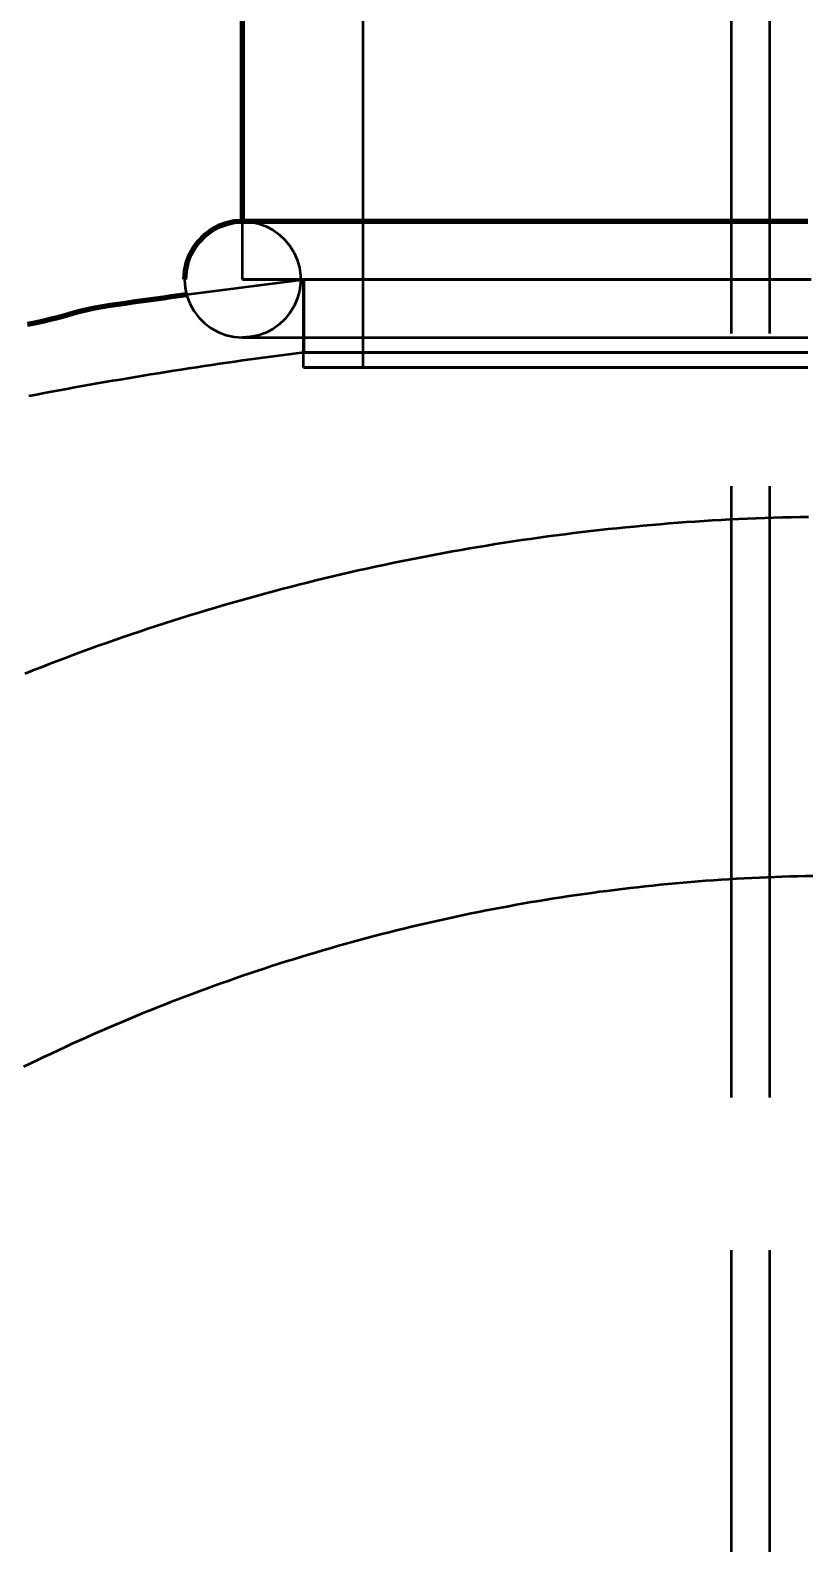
# Model space of a CAD drawing. Header units: millimetres. Extents: x 0 to 2382, y 0 to 420.
# Drawn here: x 153.71 to 158.79, y 301.77 to 311.67 of the extents above; entities that cross this region are included whole.
import ezdxf

# ---------------------------------------------------------------- set-up
doc = ezdxf.new("R2010")
doc.units = ezdxf.units.MM
doc.linetypes.add('IRAM-E-TRAZOS', pattern=[5, 4, -1])
for name, color, linetype, lineweight in [('01-VISIBLE', 7, 'CONTINUOUS', 70), ('02-OCULTA', 4, 'IRAM-E-TRAZOS', 35), ('04-COTA', 3, 'CONTINUOUS', 18)]:
    doc.layers.add(name, color=color, linetype=linetype, lineweight=lineweight)
doc.styles.add('ISO3098', font='isocpeur.ttf')
doc.dimstyles.new('FLAMA-IRAM', dxfattribs={"dimtxt": 3.5, "dimasz": 3.5, "dimexe": 2, "dimexo": 1.5, "dimgap": 1, "dimtad": 1, "dimdec": 1, "dimtxsty": 'ISO3098', "dimblk": 'IRAM_FLECHA', "dimblk1": 'IRAM_FLECHA', "dimblk2": 'IRAM_FLECHA', "dimcen": 2.5, "dimclrd": 256, "dimclre": 256, "dimclrt": 256, "dimazin": 3, "dimtfac": 1, "dimtmove": 0, "dimatfit": 3, "dimlwd": 18, "dimlwe": 18})

# ---------------------------------------------------------------- blocks, each defined once
blk = doc.blocks.new('IRAM_FLECHA')
blk.add_solid([(0, 0), (-1, 0.125), (-1, -0.125)])

msp = doc.modelspace()

# ---------------------------------------------------------------- linework, layer by layer
at = {"layer": '01-VISIBLE'}
msp.add_line((155.1, 310.4182), (155.1, 313.7382), dxfattribs=at)
for points in [[(155.1, 310.4182), (155.0459, 310.4144), (154.9929, 310.4028), (154.9421, 310.3839), (154.8946, 310.3579), (154.8512, 310.3254), (154.8128, 310.2871), (154.7803, 310.2437), (154.7543, 310.1961), (154.7354, 310.1453), (154.7239, 310.0923), (154.72, 310.0382)], [(158.8, 310.4182), (158.75, 310.4182), (158.7, 310.4182), (158.65, 310.4182), (158.6, 310.4182), (158.55, 310.4182), (158.5, 310.4182), (158.45, 310.4182), (158.4, 310.4182), (158.35, 310.4182), (158.3, 310.4182), (158.25, 310.4182), (158.2, 310.4182), (158.15, 310.4182), (158.1, 310.4182), (158.05, 310.4182), (158, 310.4182), (157.95, 310.4182), (157.9, 310.4182), (157.85, 310.4182), (157.8, 310.4182), (157.75, 310.4182), (157.7, 310.4182), (157.65, 310.4182), (157.6, 310.4182), (157.55, 310.4182), (157.5, 310.4182), (157.45, 310.4182), (157.4, 310.4182), (157.35, 310.4182), (157.3, 310.4182), (157.25, 310.4182), (157.2, 310.4182), (157.15, 310.4182), (157.1, 310.4182), (157.05, 310.4182), (157, 310.4182), (156.95, 310.4182), (156.9, 310.4182), (156.85, 310.4182), (156.8, 310.4182), (156.75, 310.4182), (156.7, 310.4182), (156.65, 310.4182), (156.6, 310.4182), (156.55, 310.4182), (156.5, 310.4182), (156.45, 310.4182), (156.4, 310.4182), (156.35, 310.4182), (156.3, 310.4182), (156.25, 310.4182), (156.2, 310.4182), (156.15, 310.4182), (156.1, 310.4182), (156.05, 310.4182), (156, 310.4182), (155.95, 310.4182), (155.9, 310.4182), (155.85, 310.4182), (155.8, 310.4182), (155.75, 310.4182), (155.7, 310.4182), (155.65, 310.4182), (155.6, 310.4182), (155.55, 310.4182), (155.5, 310.4182), (155.45, 310.4182), (155.4, 310.4182), (155.35, 310.4182), (155.3, 310.4182), (155.25, 310.4182), (155.2, 310.4182), (155.15, 310.4182), (155.1, 310.4182)], [(153.692, 309.7448), (153.7414, 309.7552), (153.7908, 309.766), (153.84, 309.7774), (153.889, 309.7895), (153.9377, 309.8027), (153.9862, 309.8171), (154.0347, 309.8308), (154.0839, 309.8423), (154.1335, 309.8521), (154.1832, 309.8607), (154.2331, 309.8688), (154.283, 309.8764), (154.333, 309.8838), (154.3829, 309.891), (154.433, 309.8981), (154.483, 309.905), (154.533, 309.9119), (154.583, 309.9187), (154.6331, 309.9255), (154.6831, 309.9322), (154.7332, 309.9389)]]:
    msp.add_lwpolyline(points, dxfattribs=at)
at = {"layer": '02-OCULTA'}
for p, q in [((155.89, 309.461), (155.89, 313.7382)), ((158.3, 219.685), (158.3, 312.1182)), ((158.55, 219.685), (158.55, 312.1182)), ((155.1, 310.0382), (155.1, 310.4182)), ((155.499, 309.461), (155.499, 310.0382)), ((155.5, 310.0382), (155.5, 309.561))]:
    msp.add_line(p, q, dxfattribs=at)
for points in [[(158.8, 310.4182), (158.75, 310.4182), (158.7, 310.4182), (158.65, 310.4182), (158.6, 310.4182), (158.55, 310.4182), (158.5, 310.4182), (158.45, 310.4182), (158.4, 310.4182), (158.35, 310.4182), (158.3, 310.4182), (158.25, 310.4182), (158.2, 310.4182), (158.15, 310.4182), (158.1, 310.4182), (158.05, 310.4182), (158, 310.4182), (157.95, 310.4182), (157.9, 310.4182), (157.85, 310.4182), (157.8, 310.4182), (157.75, 310.4182), (157.7, 310.4182), (157.65, 310.4182), (157.6, 310.4182), (157.55, 310.4182), (157.5, 310.4182), (157.45, 310.4182), (157.4, 310.4182), (157.35, 310.4182), (157.3, 310.4182), (157.25, 310.4182), (157.2, 310.4182), (157.15, 310.4182), (157.1, 310.4182), (157.05, 310.4182), (157, 310.4182), (156.95, 310.4182), (156.9, 310.4182), (156.85, 310.4182), (156.8, 310.4182), (156.75, 310.4182), (156.7, 310.4182), (156.65, 310.4182), (156.6, 310.4182), (156.55, 310.4182), (156.5, 310.4182), (156.45, 310.4182), (156.4, 310.4182), (156.35, 310.4182), (156.3, 310.4182), (156.25, 310.4182), (156.2, 310.4182), (156.15, 310.4182), (156.1, 310.4182), (156.05, 310.4182), (156, 310.4182), (155.95, 310.4182), (155.9, 310.4182), (155.85, 310.4182), (155.8, 310.4182), (155.75, 310.4182), (155.7, 310.4182), (155.65, 310.4182), (155.6, 310.4182), (155.55, 310.4182), (155.5, 310.4182), (155.45, 310.4182), (155.4, 310.4182), (155.35, 310.4182), (155.3, 310.4182), (155.25, 310.4182), (155.2, 310.4182), (155.15, 310.4182), (155.1, 310.4182)], [(155.1, 310.4182), (155.1517, 310.4147), (155.2025, 310.4041), (155.2514, 310.3868), (155.2974, 310.3629), (155.3398, 310.333), (155.3777, 310.2976), (155.4104, 310.2574), (155.4374, 310.213), (155.4581, 310.1655), (155.4721, 310.1155), (155.4791, 310.0642), (155.4791, 310.0123), (155.4721, 309.9609), (155.4581, 309.911), (155.4374, 309.8634), (155.4104, 309.8191), (155.3777, 309.7789), (155.3398, 309.7435), (155.2974, 309.7135), (155.2514, 309.6897), (155.2025, 309.6723), (155.1517, 309.6618), (155.1, 309.6582)], [(154.72, 310.0382), (154.7239, 309.9841), (154.7354, 309.9312), (154.7543, 309.8804), (154.7803, 309.8328), (154.8128, 309.7894), (154.8512, 309.751), (154.8946, 309.7185), (154.9421, 309.6926), (154.9929, 309.6736), (155.0459, 309.6621), (155.1, 309.6582)], [(154.7332, 309.9389), (154.7843, 309.9458), (154.8354, 309.9525), (154.8865, 309.9593), (154.9376, 309.966), (154.9887, 309.9727), (155.0398, 309.9793), (155.091, 309.9859), (155.1421, 309.9924), (155.1932, 309.999), (155.2444, 310.0055), (155.2955, 310.0119), (155.3466, 310.0184), (155.3978, 310.0249), (155.4489, 310.0315), (155.5, 310.0382)], [(158.8, 310.0382), (158.75, 310.0382), (158.7, 310.0382), (158.65, 310.0382), (158.6, 310.0382), (158.55, 310.0382), (158.5, 310.0382), (158.45, 310.0382), (158.4, 310.0382), (158.35, 310.0382), (158.3, 310.0382), (158.25, 310.0382), (158.2, 310.0382), (158.15, 310.0382), (158.1, 310.0382), (158.05, 310.0382), (158, 310.0382), (157.95, 310.0382), (157.9, 310.0382), (157.85, 310.0382), (157.8, 310.0382), (157.75, 310.0382), (157.7, 310.0382), (157.65, 310.0382), (157.6, 310.0382), (157.55, 310.0382), (157.5, 310.0382), (157.45, 310.0382), (157.4, 310.0382), (157.35, 310.0382), (157.3, 310.0382), (157.25, 310.0382), (157.2, 310.0382), (157.15, 310.0382), (157.1, 310.0382), (157.05, 310.0382), (157, 310.0382), (156.95, 310.0382), (156.9, 310.0382), (156.85, 310.0382), (156.8, 310.0382), (156.75, 310.0382), (156.7, 310.0382), (156.65, 310.0382), (156.6, 310.0382), (156.55, 310.0382), (156.5, 310.0382), (156.45, 310.0382), (156.4, 310.0382), (156.35, 310.0382), (156.3, 310.0382), (156.25, 310.0382), (156.2, 310.0382), (156.15, 310.0382), (156.1, 310.0382), (156.05, 310.0382), (156, 310.0382), (155.95, 310.0382), (155.9, 310.0382), (155.85, 310.0382), (155.8, 310.0382), (155.75, 310.0382), (155.7, 310.0382), (155.65, 310.0382), (155.6, 310.0382), (155.55, 310.0382), (155.5, 310.0382), (155.45, 310.0382), (155.4, 310.0382), (155.35, 310.0382), (155.3, 310.0382), (155.25, 310.0382), (155.2, 310.0382), (155.15, 310.0382), (155.1, 310.0382)], [(155.1, 310.0382), (155.15, 310.0382), (155.2, 310.0382), (155.25, 310.0382), (155.3, 310.0382), (155.35, 310.0382), (155.4, 310.0382), (155.45, 310.0382), (155.5, 310.0382), (155.55, 310.0382), (155.6, 310.0382), (155.65, 310.0382), (155.7, 310.0382), (155.75, 310.0382), (155.8, 310.0382), (155.85, 310.0382), (155.9, 310.0382), (155.95, 310.0382), (156, 310.0382), (156.05, 310.0382), (156.1, 310.0382), (156.15, 310.0382), (156.2, 310.0382), (156.25, 310.0382), (156.3, 310.0382), (156.35, 310.0382), (156.4, 310.0382), (156.45, 310.0382), (156.5, 310.0382), (156.55, 310.0382), (156.6, 310.0382), (156.65, 310.0382), (156.7, 310.0382), (156.75, 310.0382), (156.8, 310.0382), (156.85, 310.0382), (156.9, 310.0382), (156.95, 310.0382), (157, 310.0382), (157.05, 310.0382), (157.1, 310.0382), (157.15, 310.0382), (157.2, 310.0382), (157.25, 310.0382), (157.3, 310.0382), (157.35, 310.0382), (157.4, 310.0382), (157.45, 310.0382), (157.5, 310.0382), (157.55, 310.0382), (157.6, 310.0382), (157.65, 310.0382), (157.7, 310.0382), (157.75, 310.0382), (157.8, 310.0382), (157.85, 310.0382), (157.9, 310.0382), (157.95, 310.0382), (158, 310.0382), (158.05, 310.0382), (158.1, 310.0382), (158.15, 310.0382), (158.2, 310.0382), (158.25, 310.0382), (158.3, 310.0382), (158.35, 310.0382), (158.4, 310.0382), (158.45, 310.0382), (158.5, 310.0382), (158.55, 310.0382), (158.6, 310.0382), (158.65, 310.0382), (158.7, 310.0382), (158.75, 310.0382), (158.8, 310.0382)], [(158.7998, 310.0382), (158.7498, 310.0382), (158.6998, 310.0382), (158.6498, 310.0382), (158.5998, 310.0382), (158.5498, 310.0382), (158.4998, 310.0382), (158.4497, 310.0382), (158.3997, 310.0382), (158.3497, 310.0382), (158.2997, 310.0382), (158.2497, 310.0382), (158.1997, 310.0382), (158.1497, 310.0382), (158.0997, 310.0382), (158.0496, 310.0382), (157.9996, 310.0382), (157.9496, 310.0382), (157.8996, 310.0382), (157.8496, 310.0382), (157.7996, 310.0382), (157.7496, 310.0382), (157.6996, 310.0382), (157.6495, 310.0382), (157.5995, 310.0382), (157.5495, 310.0382), (157.4995, 310.0382), (157.4495, 310.0382), (157.3995, 310.0382), (157.3495, 310.0382), (157.2995, 310.0382), (157.2494, 310.0382), (157.1994, 310.0382), (157.1494, 310.0382), (157.0994, 310.0382), (157.0494, 310.0382), (156.9994, 310.0382), (156.9494, 310.0382), (156.8994, 310.0382), (156.8493, 310.0382), (156.7993, 310.0382), (156.7493, 310.0382), (156.6993, 310.0382), (156.6493, 310.0382), (156.5993, 310.0382), (156.5493, 310.0382), (156.4993, 310.0382), (156.4492, 310.0382), (156.3992, 310.0382), (156.3492, 310.0382), (156.2992, 310.0382), (156.2492, 310.0382), (156.1992, 310.0382), (156.1492, 310.0382), (156.0992, 310.0382), (156.0491, 310.0382), (155.9991, 310.0382), (155.9491, 310.0382), (155.8991, 310.0382), (155.8491, 310.0382), (155.7991, 310.0382), (155.7491, 310.0382), (155.6991, 310.0382), (155.649, 310.0382), (155.599, 310.0382), (155.549, 310.0382), (155.499, 310.0382)], [(155.499, 310.0382), (155.549, 310.0382), (155.599, 310.0382), (155.649, 310.0382), (155.6991, 310.0382), (155.7491, 310.0382), (155.7991, 310.0382), (155.8491, 310.0382), (155.8991, 310.0382), (155.9491, 310.0382), (155.9991, 310.0382), (156.0491, 310.0382), (156.0992, 310.0382), (156.1492, 310.0382), (156.1992, 310.0382), (156.2492, 310.0382), (156.2992, 310.0382), (156.3492, 310.0382), (156.3992, 310.0382), (156.4492, 310.0382), (156.4993, 310.0382), (156.5493, 310.0382), (156.5993, 310.0382), (156.6493, 310.0382), (156.6993, 310.0382), (156.7493, 310.0382), (156.7993, 310.0382), (156.8493, 310.0382), (156.8994, 310.0382), (156.9494, 310.0382), (156.9994, 310.0382), (157.0494, 310.0382), (157.0994, 310.0382), (157.1494, 310.0382), (157.1994, 310.0382), (157.2494, 310.0382), (157.2995, 310.0382), (157.3495, 310.0382), (157.3995, 310.0382), (157.4495, 310.0382), (157.4995, 310.0382), (157.5495, 310.0382), (157.5995, 310.0382), (157.6495, 310.0382), (157.6996, 310.0382), (157.7496, 310.0382), (157.7996, 310.0382), (157.8496, 310.0382), (157.8996, 310.0382), (157.9496, 310.0382), (157.9996, 310.0382), (158.0496, 310.0382), (158.0997, 310.0382), (158.1497, 310.0382), (158.1997, 310.0382), (158.2497, 310.0382), (158.2997, 310.0382), (158.3497, 310.0382), (158.3997, 310.0382), (158.4497, 310.0382), (158.4998, 310.0382), (158.5498, 310.0382), (158.5998, 310.0382), (158.6498, 310.0382), (158.6998, 310.0382), (158.7498, 310.0382), (158.7998, 310.0382)], [(158.8208, 310.0382), (158.7704, 310.0382), (158.7201, 310.0382), (158.6698, 310.0382), (158.6195, 310.0382), (158.5692, 310.0382), (158.5189, 310.0382), (158.4686, 310.0382), (158.4182, 310.0382), (158.3679, 310.0382), (158.3176, 310.0382), (158.2673, 310.0382), (158.217, 310.0382), (158.1667, 310.0382), (158.1164, 310.0382), (158.066, 310.0382), (158.0157, 310.0382), (157.9654, 310.0382), (157.9151, 310.0382), (157.8648, 310.0382), (157.8145, 310.0382), (157.7642, 310.0382), (157.7138, 310.0382), (157.6635, 310.0382), (157.6132, 310.0382), (157.5629, 310.0382), (157.5126, 310.0382), (157.4623, 310.0382), (157.4119, 310.0382), (157.3616, 310.0382), (157.3113, 310.0382), (157.261, 310.0382), (157.2107, 310.0382), (157.1604, 310.0382), (157.1101, 310.0382), (157.0597, 310.0382), (157.0094, 310.0382), (156.9591, 310.0382), (156.9088, 310.0382), (156.8585, 310.0382), (156.8082, 310.0382), (156.7579, 310.0382), (156.7075, 310.0382), (156.6572, 310.0382), (156.6069, 310.0382), (156.5566, 310.0382), (156.5063, 310.0382), (156.456, 310.0382), (156.4057, 310.0382), (156.3553, 310.0382), (156.305, 310.0382), (156.2547, 310.0382), (156.2044, 310.0382), (156.1541, 310.0382), (156.1038, 310.0382), (156.0535, 310.0382), (156.0031, 310.0382), (155.9528, 310.0382), (155.9025, 310.0382), (155.8522, 310.0382), (155.8019, 310.0382), (155.7516, 310.0382), (155.7013, 310.0382), (155.6509, 310.0382), (155.6006, 310.0382), (155.5503, 310.0382), (155.5, 310.0382)], [(155.5, 310.0382), (155.5503, 310.0382), (155.6006, 310.0382), (155.6509, 310.0382), (155.7013, 310.0382), (155.7516, 310.0382), (155.8019, 310.0382), (155.8522, 310.0382), (155.9025, 310.0382), (155.9528, 310.0382), (156.0031, 310.0382), (156.0535, 310.0382), (156.1038, 310.0382), (156.1541, 310.0382), (156.2044, 310.0382), (156.2547, 310.0382), (156.305, 310.0382), (156.3553, 310.0382), (156.4057, 310.0382), (156.456, 310.0382), (156.5063, 310.0382), (156.5566, 310.0382), (156.6069, 310.0382), (156.6572, 310.0382), (156.7075, 310.0382), (156.7579, 310.0382), (156.8082, 310.0382), (156.8585, 310.0382), (156.9088, 310.0382), (156.9591, 310.0382), (157.0094, 310.0382), (157.0597, 310.0382), (157.1101, 310.0382), (157.1604, 310.0382), (157.2107, 310.0382), (157.261, 310.0382), (157.3113, 310.0382), (157.3616, 310.0382), (157.4119, 310.0382), (157.4623, 310.0382), (157.5126, 310.0382), (157.5629, 310.0382), (157.6132, 310.0382), (157.6635, 310.0382), (157.7138, 310.0382), (157.7642, 310.0382), (157.8145, 310.0382), (157.8648, 310.0382), (157.9151, 310.0382), (157.9654, 310.0382), (158.0157, 310.0382), (158.066, 310.0382), (158.1164, 310.0382), (158.1667, 310.0382), (158.217, 310.0382), (158.2673, 310.0382), (158.3176, 310.0382), (158.3679, 310.0382), (158.4182, 310.0382), (158.4686, 310.0382), (158.5189, 310.0382), (158.5692, 310.0382), (158.6195, 310.0382), (158.6698, 310.0382), (158.7201, 310.0382), (158.7704, 310.0382), (158.8208, 310.0382)], [(155.1, 309.6582), (155.15, 309.6582), (155.2, 309.6582), (155.25, 309.6582), (155.3, 309.6582), (155.35, 309.6582), (155.4, 309.6582), (155.45, 309.6582), (155.5, 309.6582), (155.55, 309.6582), (155.6, 309.6582), (155.65, 309.6582), (155.7, 309.6582), (155.75, 309.6582), (155.8, 309.6582), (155.85, 309.6582), (155.9, 309.6582), (155.95, 309.6582), (156, 309.6582), (156.05, 309.6582), (156.1, 309.6582), (156.15, 309.6582), (156.2, 309.6582), (156.25, 309.6582), (156.3, 309.6582), (156.35, 309.6582), (156.4, 309.6582), (156.45, 309.6582), (156.5, 309.6582), (156.55, 309.6582), (156.6, 309.6582), (156.65, 309.6582), (156.7, 309.6582), (156.75, 309.6582), (156.8, 309.6582), (156.85, 309.6582), (156.9, 309.6582), (156.95, 309.6582), (157, 309.6582), (157.05, 309.6582), (157.1, 309.6582), (157.15, 309.6582), (157.2, 309.6582), (157.25, 309.6582), (157.3, 309.6582), (157.35, 309.6582), (157.4, 309.6582), (157.45, 309.6582), (157.5, 309.6582), (157.55, 309.6582), (157.6, 309.6582), (157.65, 309.6582), (157.7, 309.6582), (157.75, 309.6582), (157.8, 309.6582), (157.85, 309.6582), (157.9, 309.6582), (157.95, 309.6582), (158, 309.6582), (158.05, 309.6582), (158.1, 309.6582), (158.15, 309.6582), (158.2, 309.6582), (158.25, 309.6582), (158.3, 309.6582), (158.35, 309.6582), (158.4, 309.6582), (158.45, 309.6582), (158.5, 309.6582), (158.55, 309.6582), (158.6, 309.6582), (158.65, 309.6582), (158.7, 309.6582), (158.75, 309.6582), (158.8, 309.6582)], [(155.1, 309.6582), (155.15, 309.6582), (155.2, 309.6582), (155.25, 309.6582), (155.3, 309.6582), (155.35, 309.6582), (155.4, 309.6582), (155.45, 309.6582), (155.5, 309.6582), (155.55, 309.6582), (155.6, 309.6582), (155.65, 309.6582), (155.7, 309.6582), (155.75, 309.6582), (155.8, 309.6582), (155.85, 309.6582), (155.9, 309.6582), (155.95, 309.6582), (156, 309.6582), (156.05, 309.6582), (156.1, 309.6582), (156.15, 309.6582), (156.2, 309.6582), (156.25, 309.6582), (156.3, 309.6582), (156.35, 309.6582), (156.4, 309.6582), (156.45, 309.6582), (156.5, 309.6582), (156.55, 309.6582), (156.6, 309.6582), (156.65, 309.6582), (156.7, 309.6582), (156.75, 309.6582), (156.8, 309.6582), (156.85, 309.6582), (156.9, 309.6582), (156.95, 309.6582), (157, 309.6582), (157.05, 309.6582), (157.1, 309.6582), (157.15, 309.6582), (157.2, 309.6582), (157.25, 309.6582), (157.3, 309.6582), (157.35, 309.6582), (157.4, 309.6582), (157.45, 309.6582), (157.5, 309.6582), (157.55, 309.6582), (157.6, 309.6582), (157.65, 309.6582), (157.7, 309.6582), (157.75, 309.6582), (157.8, 309.6582), (157.85, 309.6582), (157.9, 309.6582), (157.95, 309.6582), (158, 309.6582), (158.05, 309.6582), (158.1, 309.6582), (158.15, 309.6582), (158.2, 309.6582), (158.25, 309.6582), (158.3, 309.6582), (158.35, 309.6582), (158.4, 309.6582), (158.45, 309.6582), (158.5, 309.6582), (158.55, 309.6582), (158.6, 309.6582), (158.65, 309.6582), (158.7, 309.6582), (158.75, 309.6582), (158.8, 309.6582)], [(155.5, 309.561), (155.4498, 309.5545), (155.3996, 309.548), (155.3495, 309.5413), (155.2993, 309.5346), (155.2492, 309.5278), (155.1991, 309.5209), (155.149, 309.5139), (155.0989, 309.5069), (155.0488, 309.4997), (154.9987, 309.4925), (154.9486, 309.4852), (154.8986, 309.4778), (154.8485, 309.4703), (154.7985, 309.4627), (154.7485, 309.4551), (154.6985, 309.4473), (154.6485, 309.4395), (154.5985, 309.4316), (154.5486, 309.4236), (154.4986, 309.4155), (154.4487, 309.4074), (154.3988, 309.3991), (154.3489, 309.3908), (154.299, 309.3823), (154.2491, 309.3738), (154.1992, 309.3652), (154.1494, 309.3565), (154.0996, 309.3478), (154.0497, 309.3389), (154, 309.33), (153.9502, 309.3209), (153.9004, 309.3118), (153.8506, 309.3026), (153.8009, 309.2933), (153.7512, 309.284), (153.7015, 309.2745)], [(158.8, 309.561), (158.75, 309.561), (158.7, 309.561), (158.65, 309.561), (158.6, 309.561), (158.55, 309.561), (158.5, 309.561), (158.45, 309.561), (158.4, 309.561), (158.35, 309.561), (158.3, 309.561), (158.25, 309.561), (158.2, 309.561), (158.15, 309.561), (158.1, 309.561), (158.05, 309.561), (158, 309.561), (157.95, 309.561), (157.9, 309.561), (157.85, 309.561), (157.8, 309.561), (157.75, 309.561), (157.7, 309.561), (157.65, 309.561), (157.6, 309.561), (157.55, 309.561), (157.5, 309.561), (157.45, 309.561), (157.4, 309.561), (157.35, 309.561), (157.3, 309.561), (157.25, 309.561), (157.2, 309.561), (157.15, 309.561), (157.1, 309.561), (157.05, 309.561), (157, 309.561), (156.95, 309.561), (156.9, 309.561), (156.85, 309.561), (156.8, 309.561), (156.75, 309.561), (156.7, 309.561), (156.65, 309.561), (156.6, 309.561), (156.55, 309.561), (156.5, 309.561), (156.45, 309.561), (156.4, 309.561), (156.35, 309.561), (156.3, 309.561), (156.25, 309.561), (156.2, 309.561), (156.15, 309.561), (156.1, 309.561), (156.05, 309.561), (156, 309.561), (155.95, 309.561), (155.9, 309.561), (155.85, 309.561), (155.8, 309.561), (155.75, 309.561), (155.7, 309.561), (155.65, 309.561), (155.6, 309.561), (155.55, 309.561), (155.5, 309.561)], [(155.5, 309.561), (155.55, 309.561), (155.6, 309.561), (155.65, 309.561), (155.7, 309.561), (155.75, 309.561), (155.8, 309.561), (155.85, 309.561), (155.9, 309.561), (155.95, 309.561), (156, 309.561), (156.05, 309.561), (156.1, 309.561), (156.15, 309.561), (156.2, 309.561), (156.25, 309.561), (156.3, 309.561), (156.35, 309.561), (156.4, 309.561), (156.45, 309.561), (156.5, 309.561), (156.55, 309.561), (156.6, 309.561), (156.65, 309.561), (156.7, 309.561), (156.75, 309.561), (156.8, 309.561), (156.85, 309.561), (156.9, 309.561), (156.95, 309.561), (157, 309.561), (157.05, 309.561), (157.1, 309.561), (157.15, 309.561), (157.2, 309.561), (157.25, 309.561), (157.3, 309.561), (157.35, 309.561), (157.4, 309.561), (157.45, 309.561), (157.5, 309.561), (157.55, 309.561), (157.6, 309.561), (157.65, 309.561), (157.7, 309.561), (157.75, 309.561), (157.8, 309.561), (157.85, 309.561), (157.9, 309.561), (157.95, 309.561), (158, 309.561), (158.05, 309.561), (158.1, 309.561), (158.15, 309.561), (158.2, 309.561), (158.25, 309.561), (158.3, 309.561), (158.35, 309.561), (158.4, 309.561), (158.45, 309.561), (158.5, 309.561), (158.55, 309.561), (158.6, 309.561), (158.65, 309.561), (158.7, 309.561), (158.75, 309.561), (158.8, 309.561)], [(158.7998, 309.461), (158.7498, 309.461), (158.6998, 309.461), (158.6498, 309.461), (158.5998, 309.461), (158.5498, 309.461), (158.4998, 309.461), (158.4497, 309.461), (158.3997, 309.461), (158.3497, 309.461), (158.2997, 309.461), (158.2497, 309.461), (158.1997, 309.461), (158.1497, 309.461), (158.0997, 309.461), (158.0496, 309.461), (157.9996, 309.461), (157.9496, 309.461), (157.8996, 309.461), (157.8496, 309.461), (157.7996, 309.461), (157.7496, 309.461), (157.6996, 309.461), (157.6495, 309.461), (157.5995, 309.461), (157.5495, 309.461), (157.4995, 309.461), (157.4495, 309.461), (157.3995, 309.461), (157.3495, 309.461), (157.2995, 309.461), (157.2494, 309.461), (157.1994, 309.461), (157.1494, 309.461), (157.0994, 309.461), (157.0494, 309.461), (156.9994, 309.461), (156.9494, 309.461), (156.8994, 309.461), (156.8493, 309.461), (156.7993, 309.461), (156.7493, 309.461), (156.6993, 309.461), (156.6493, 309.461), (156.5993, 309.461), (156.5493, 309.461), (156.4993, 309.461), (156.4492, 309.461), (156.3992, 309.461), (156.3492, 309.461), (156.2992, 309.461), (156.2492, 309.461), (156.1992, 309.461), (156.1492, 309.461), (156.0992, 309.461), (156.0491, 309.461), (155.9991, 309.461), (155.9491, 309.461), (155.8991, 309.461), (155.8491, 309.461), (155.7991, 309.461), (155.7491, 309.461), (155.6991, 309.461), (155.649, 309.461), (155.599, 309.461), (155.549, 309.461), (155.499, 309.461)], [(155.499, 309.461), (155.549, 309.461), (155.599, 309.461), (155.649, 309.461), (155.6991, 309.461), (155.7491, 309.461), (155.7991, 309.461), (155.8491, 309.461), (155.8991, 309.461), (155.9491, 309.461), (155.9991, 309.461), (156.0491, 309.461), (156.0992, 309.461), (156.1492, 309.461), (156.1992, 309.461), (156.2492, 309.461), (156.2992, 309.461), (156.3492, 309.461), (156.3992, 309.461), (156.4492, 309.461), (156.4993, 309.461), (156.5493, 309.461), (156.5993, 309.461), (156.6493, 309.461), (156.6993, 309.461), (156.7493, 309.461), (156.7993, 309.461), (156.8493, 309.461), (156.8994, 309.461), (156.9494, 309.461), (156.9994, 309.461), (157.0494, 309.461), (157.0994, 309.461), (157.1494, 309.461), (157.1994, 309.461), (157.2494, 309.461), (157.2995, 309.461), (157.3495, 309.461), (157.3995, 309.461), (157.4495, 309.461), (157.4995, 309.461), (157.5495, 309.461), (157.5995, 309.461), (157.6495, 309.461), (157.6996, 309.461), (157.7496, 309.461), (157.7996, 309.461), (157.8496, 309.461), (157.8996, 309.461), (157.9496, 309.461), (157.9996, 309.461), (158.0496, 309.461), (158.0997, 309.461), (158.1497, 309.461), (158.1997, 309.461), (158.2497, 309.461), (158.2997, 309.461), (158.3497, 309.461), (158.3997, 309.461), (158.4497, 309.461), (158.4998, 309.461), (158.5498, 309.461), (158.5998, 309.461), (158.6498, 309.461), (158.6998, 309.461), (158.7498, 309.461), (158.7998, 309.461)], [(158.7981, 309.461), (158.7479, 309.461), (158.6978, 309.461), (158.6476, 309.461), (158.5975, 309.461), (158.5474, 309.461), (158.4972, 309.461), (158.4471, 309.461), (158.3969, 309.461), (158.3468, 309.461), (158.2967, 309.461), (158.2465, 309.461), (158.1964, 309.461), (158.1463, 309.461), (158.0961, 309.461), (158.046, 309.461), (157.9958, 309.461), (157.9457, 309.461), (157.8956, 309.461), (157.8454, 309.461), (157.7953, 309.461), (157.7451, 309.461), (157.695, 309.461), (157.6449, 309.461), (157.5947, 309.461), (157.5446, 309.461), (157.4944, 309.461), (157.4443, 309.461), (157.3942, 309.461), (157.344, 309.461), (157.2939, 309.461), (157.2438, 309.461), (157.1936, 309.461), (157.1435, 309.461), (157.0933, 309.461), (157.0432, 309.461), (156.9931, 309.461), (156.9429, 309.461), (156.8928, 309.461), (156.8426, 309.461), (156.7925, 309.461), (156.7424, 309.461), (156.6922, 309.461), (156.6421, 309.461), (156.5919, 309.461), (156.5418, 309.461), (156.4917, 309.461), (156.4415, 309.461), (156.3914, 309.461), (156.3413, 309.461), (156.2911, 309.461), (156.241, 309.461), (156.1908, 309.461), (156.1407, 309.461), (156.0906, 309.461), (156.0404, 309.461), (155.9903, 309.461), (155.9401, 309.461), (155.89, 309.461)], [(155.89, 309.461), (155.9401, 309.461), (155.9903, 309.461), (156.0404, 309.461), (156.0906, 309.461), (156.1407, 309.461), (156.1908, 309.461), (156.241, 309.461), (156.2911, 309.461), (156.3413, 309.461), (156.3914, 309.461), (156.4415, 309.461), (156.4917, 309.461), (156.5418, 309.461), (156.5919, 309.461), (156.6421, 309.461), (156.6922, 309.461), (156.7424, 309.461), (156.7925, 309.461), (156.8426, 309.461), (156.8928, 309.461), (156.9429, 309.461), (156.9931, 309.461), (157.0432, 309.461), (157.0933, 309.461), (157.1435, 309.461), (157.1936, 309.461), (157.2438, 309.461), (157.2939, 309.461), (157.344, 309.461), (157.3942, 309.461), (157.4443, 309.461), (157.4944, 309.461), (157.5446, 309.461), (157.5947, 309.461), (157.6449, 309.461), (157.695, 309.461), (157.7451, 309.461), (157.7953, 309.461), (157.8454, 309.461), (157.8956, 309.461), (157.9457, 309.461), (157.9958, 309.461), (158.046, 309.461), (158.0961, 309.461), (158.1463, 309.461), (158.1964, 309.461), (158.2465, 309.461), (158.2967, 309.461), (158.3468, 309.461), (158.3969, 309.461), (158.4471, 309.461), (158.4972, 309.461), (158.5474, 309.461), (158.5975, 309.461), (158.6476, 309.461), (158.6978, 309.461), (158.7479, 309.461), (158.7981, 309.461)], [(158.8042, 308.4834), (158.7471, 308.4824), (158.6899, 308.4812), (158.6328, 308.4797), (158.5756, 308.478), (158.5185, 308.4761), (158.4613, 308.474), (158.4042, 308.4716), (158.3471, 308.469), (158.29, 308.4662), (158.2329, 308.4631), (158.1758, 308.4599), (158.1187, 308.4564), (158.0617, 308.4526), (158.0047, 308.4487), (157.9476, 308.4445), (157.8906, 308.4401), (157.8336, 308.4355), (157.7767, 308.4307), (157.7197, 308.4256), (157.6628, 308.4203), (157.6059, 308.4148), (157.549, 308.409), (157.4922, 308.403), (157.4353, 308.3969), (157.3785, 308.3904), (157.3217, 308.3838), (157.265, 308.3769), (157.2082, 308.3698), (157.1515, 308.3625), (157.0948, 308.355), (157.0382, 308.3472), (156.9816, 308.3392), (156.925, 308.331), (156.8685, 308.3226), (156.812, 308.3139), (156.7555, 308.305), (156.699, 308.2959), (156.6426, 308.2866), (156.5862, 308.2771), (156.5299, 308.2673), (156.4736, 308.2573), (156.4174, 308.2471), (156.3612, 308.2367), (156.305, 308.226), (156.2489, 308.2151), (156.1928, 308.204), (156.1367, 308.1927), (156.0807, 308.1812), (156.0248, 308.1694), (155.9689, 308.1574), (155.913, 308.1452), (155.8572, 308.1328), (155.8015, 308.1201), (155.7458, 308.1073), (155.6901, 308.0942), (155.6345, 308.0809), (155.5789, 308.0673), (155.5234, 308.0536), (155.468, 308.0396), (155.4126, 308.0255), (155.3573, 308.0111), (155.302, 307.9964), (155.2468, 307.9816), (155.1916, 307.9665), (155.1365, 307.9513), (155.0815, 307.9358), (155.0265, 307.9201), (154.9716, 307.9042), (154.9168, 307.888), (154.862, 307.8717), (154.8073, 307.8551), (154.7526, 307.8383), (154.698, 307.8213), (154.6435, 307.8041), (154.5891, 307.7867), (154.5347, 307.769), (154.4804, 307.7512), (154.4261, 307.7331), (154.372, 307.7148), (154.3179, 307.6963), (154.2638, 307.6776), (154.2099, 307.6586), (154.156, 307.6395), (154.1022, 307.6201), (154.0485, 307.6006), (153.9949, 307.5808), (153.9413, 307.5608), (153.8878, 307.5406), (153.8344, 307.5202), (153.7811, 307.4996), (153.7278, 307.4788), (153.6747, 307.4577)], [(158.8042, 308.4834), (158.7471, 308.4824), (158.6899, 308.4812), (158.6328, 308.4797), (158.5756, 308.478), (158.5185, 308.4761), (158.4613, 308.474), (158.4042, 308.4716), (158.3471, 308.469), (158.29, 308.4662), (158.2329, 308.4631), (158.1758, 308.4599), (158.1187, 308.4564), (158.0617, 308.4526), (158.0047, 308.4487), (157.9476, 308.4445), (157.8906, 308.4401), (157.8336, 308.4355), (157.7767, 308.4307), (157.7197, 308.4256), (157.6628, 308.4203), (157.6059, 308.4148), (157.549, 308.409), (157.4922, 308.403), (157.4353, 308.3969), (157.3785, 308.3904), (157.3217, 308.3838), (157.265, 308.3769), (157.2082, 308.3698), (157.1515, 308.3625), (157.0948, 308.355), (157.0382, 308.3472), (156.9816, 308.3392), (156.925, 308.331), (156.8685, 308.3226), (156.812, 308.3139), (156.7555, 308.305), (156.699, 308.2959), (156.6426, 308.2866), (156.5862, 308.2771), (156.5299, 308.2673), (156.4736, 308.2573), (156.4174, 308.2471), (156.3612, 308.2367), (156.305, 308.226), (156.2489, 308.2151), (156.1928, 308.204), (156.1367, 308.1927), (156.0807, 308.1812), (156.0248, 308.1694), (155.9689, 308.1574), (155.913, 308.1452), (155.8572, 308.1328), (155.8015, 308.1201), (155.7458, 308.1073), (155.6901, 308.0942), (155.6345, 308.0809), (155.5789, 308.0673), (155.5234, 308.0536), (155.468, 308.0396), (155.4126, 308.0255), (155.3573, 308.0111), (155.302, 307.9964), (155.2468, 307.9816), (155.1916, 307.9665), (155.1365, 307.9513), (155.0815, 307.9358), (155.0265, 307.9201), (154.9716, 307.9042), (154.9168, 307.888), (154.862, 307.8717), (154.8073, 307.8551), (154.7526, 307.8383), (154.698, 307.8213), (154.6435, 307.8041), (154.5891, 307.7867), (154.5347, 307.769), (154.4804, 307.7512), (154.4261, 307.7331), (154.372, 307.7148), (154.3179, 307.6963), (154.2638, 307.6776), (154.2099, 307.6586), (154.156, 307.6395), (154.1022, 307.6201), (154.0485, 307.6006), (153.9949, 307.5808), (153.9413, 307.5608), (153.8878, 307.5406), (153.8344, 307.5202), (153.7811, 307.4996), (153.7278, 307.4788), (153.6747, 307.4577)], [(158.8326, 306.1336), (158.7826, 306.1327), (158.7325, 306.1315), (158.6825, 306.1302), (158.6324, 306.1286), (158.5824, 306.1269), (158.5323, 306.1249), (158.4823, 306.1227), (158.4323, 306.1204), (158.3823, 306.1178), (158.3323, 306.115), (158.2823, 306.112), (158.2323, 306.1088), (158.1824, 306.1054), (158.1324, 306.1018), (158.0825, 306.098), (158.0326, 306.0939), (157.9827, 306.0897), (157.9328, 306.0853), (157.883, 306.0806), (157.8331, 306.0758), (157.7833, 306.0707), (157.7335, 306.0655), (157.6837, 306.06), (157.634, 306.0543), (157.5843, 306.0484), (157.5346, 306.0424), (157.4849, 306.0361), (157.4352, 306.0296), (157.3856, 306.0229), (157.336, 306.016), (157.2864, 306.0089), (157.2369, 306.0016), (157.1874, 305.9941), (157.1379, 305.9863), (157.0885, 305.9784), (157.0391, 305.9703), (156.9897, 305.962), (156.9404, 305.9534), (156.8911, 305.9447), (156.8418, 305.9357), (156.7926, 305.9266), (156.7434, 305.9172), (156.6942, 305.9077), (156.6451, 305.8979), (156.596, 305.888), (156.547, 305.8778), (156.498, 305.8675), (156.4491, 305.8569), (156.4002, 305.8461), (156.3513, 305.8352), (156.3025, 305.824), (156.2537, 305.8126), (156.205, 305.8011), (156.1563, 305.7893), (156.1077, 305.7773), (156.0591, 305.7652), (156.0106, 305.7528), (155.9621, 305.7402), (155.9137, 305.7274), (155.8654, 305.7145), (155.8171, 305.7013), (155.7688, 305.6879), (155.7206, 305.6744), (155.6725, 305.6606), (155.6244, 305.6466), (155.5763, 305.6325), (155.5284, 305.6181), (155.4805, 305.6035), (155.4326, 305.5888), (155.3848, 305.5738), (155.3371, 305.5587), (155.2894, 305.5433), (155.2418, 305.5278), (155.1943, 305.512), (155.1468, 305.4961), (155.0994, 305.48), (155.0521, 305.4636), (155.0048, 305.4471), (154.9576, 305.4304), (154.9105, 305.4135), (154.8634, 305.3964), (154.8164, 305.3791), (154.7695, 305.3616), (154.7227, 305.3439), (154.6759, 305.326), (154.6292, 305.308), (154.5826, 305.2897), (154.536, 305.2713), (154.4896, 305.2526), (154.4432, 305.2338), (154.3969, 305.2147), (154.3506, 305.1955), (154.3045, 305.1761), (154.2584, 305.1565), (154.2124, 305.1367), (154.1665, 305.1167), (154.1206, 305.0966), (154.0749, 305.0762), (154.0292, 305.0557), (153.9836, 305.0349), (153.9382, 305.014), (153.8927, 304.9929), (153.8474, 304.9716), (153.8022, 304.9501), (153.7571, 304.9285), (153.712, 304.9066), (153.667, 304.8846)], [(158.8326, 306.1336), (158.7826, 306.1327), (158.7325, 306.1315), (158.6825, 306.1302), (158.6324, 306.1286), (158.5824, 306.1269), (158.5323, 306.1249), (158.4823, 306.1227), (158.4323, 306.1204), (158.3823, 306.1178), (158.3323, 306.115), (158.2823, 306.112), (158.2323, 306.1088), (158.1824, 306.1054), (158.1324, 306.1018), (158.0825, 306.098), (158.0326, 306.0939), (157.9827, 306.0897), (157.9328, 306.0853), (157.883, 306.0806), (157.8331, 306.0758), (157.7833, 306.0707), (157.7335, 306.0655), (157.6837, 306.06), (157.634, 306.0543), (157.5843, 306.0484), (157.5346, 306.0424), (157.4849, 306.0361), (157.4352, 306.0296), (157.3856, 306.0229), (157.336, 306.016), (157.2864, 306.0089), (157.2369, 306.0016), (157.1874, 305.9941), (157.1379, 305.9863), (157.0885, 305.9784), (157.0391, 305.9703), (156.9897, 305.962), (156.9404, 305.9534), (156.8911, 305.9447), (156.8418, 305.9357), (156.7926, 305.9266), (156.7434, 305.9172), (156.6942, 305.9077), (156.6451, 305.8979), (156.596, 305.888), (156.547, 305.8778), (156.498, 305.8675), (156.4491, 305.8569), (156.4002, 305.8461), (156.3513, 305.8352), (156.3025, 305.824), (156.2537, 305.8126), (156.205, 305.8011), (156.1563, 305.7893), (156.1077, 305.7773), (156.0591, 305.7652), (156.0106, 305.7528), (155.9621, 305.7402), (155.9137, 305.7274), (155.8654, 305.7145), (155.8171, 305.7013), (155.7688, 305.6879), (155.7206, 305.6744), (155.6725, 305.6606), (155.6244, 305.6466), (155.5763, 305.6325), (155.5284, 305.6181), (155.4805, 305.6035), (155.4326, 305.5888), (155.3848, 305.5738), (155.3371, 305.5587), (155.2894, 305.5433), (155.2418, 305.5278), (155.1943, 305.512), (155.1468, 305.4961), (155.0994, 305.48), (155.0521, 305.4636), (155.0048, 305.4471), (154.9576, 305.4304), (154.9105, 305.4135), (154.8634, 305.3964), (154.8164, 305.3791), (154.7695, 305.3616), (154.7227, 305.3439), (154.6759, 305.326), (154.6292, 305.308), (154.5826, 305.2897), (154.536, 305.2713), (154.4896, 305.2526), (154.4432, 305.2338), (154.3969, 305.2147), (154.3506, 305.1955), (154.3045, 305.1761), (154.2584, 305.1565), (154.2124, 305.1367), (154.1665, 305.1167), (154.1206, 305.0966), (154.0749, 305.0762), (154.0292, 305.0557), (153.9836, 305.0349), (153.9382, 305.014), (153.8927, 304.9929), (153.8474, 304.9716), (153.8022, 304.9501), (153.7571, 304.9285), (153.712, 304.9066), (153.667, 304.8846)]]:
    msp.add_lwpolyline(points, dxfattribs=at)

# ---------------------------------------------------------------- dimensions: what is measured, and where the dimension line sits
at = {"layer": '04-COTA'}
msp.add_linear_dim(base=(121, 216.5), p1=(140, 216.5), p2=(156.5, 313.7382), angle=90, dimstyle='FLAMA-IRAM', override={"dimlfac": 10}, dxfattribs=at).render()

doc.saveas('drawing.dxf')
